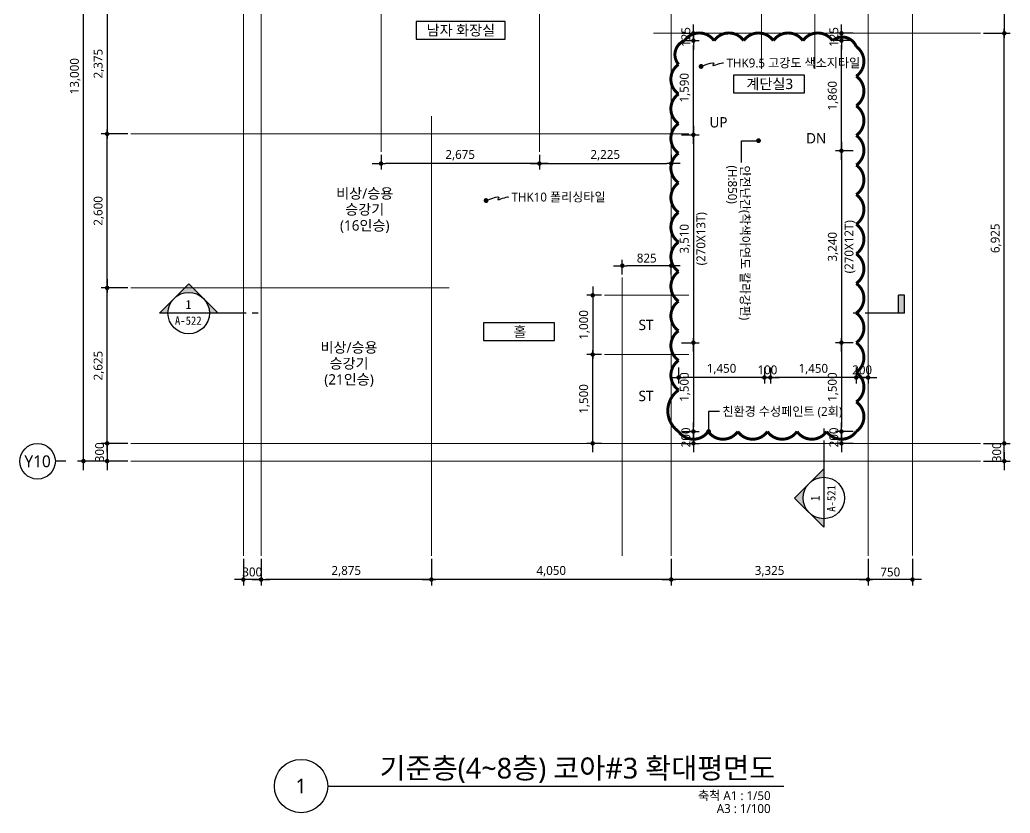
# Model space of a CAD drawing. Header units: millimetres. Extents: x 1424731 to 1631737, y 707248 to 849681.
# Drawn here: x 1550731 to 1567456, y 788748 to 802146 of the extents above; entities that cross this region are included whole.
import ezdxf
from ezdxf.enums import TextEntityAlignment as Align

# ---------------------------------------------------------------- set-up
doc = ezdxf.new("R2010")
doc.units = ezdxf.units.MM
doc.header["$MEASUREMENT"] = 0
doc.linetypes.add('CEN', pattern=[62, 60, -1, 0, -1])
doc.layers.get('0').update_dxf_attribs({"linetype": 'CONTINUOUS'})
for name, color, linetype, lineweight in [('A-AXIS-BUBL', 7, 'CONTINUOUS', 25), ('A-CNTL', 1, 'CEN', 15), ('A-DIMS', 7, 'CONTINUOUS', 25), ('A-MKXS-LEAD', 7, 'CONTINUOUS', 25), ('A-MKXS-MAK1', 3, 'CONTINUOUS', 25), ('A-MKXS-TEXT1', 3, 'CONTINUOUS', 25), ('A-MKXS-TEXT2', 7, 'CONTINUOUS', 25), ('A-MKXX-NAME', 3, 'CONTINUOUS', 25), ('A-MKXX-SYMB', 7, 'CONTINUOUS', 25), ('A-XXXX-SYMB', 7, 'CONTINUOUS', 25), ('A-XXXX-TXT1', 3, 'CONTINUOUS', 25), ('A-XXXX-TXT2', 3, 'CONTINUOUS', 25), ('REV-202205', 20, 'CONTINUOUS', 25)]:
    doc.layers.add(name, color=color, linetype=linetype, lineweight=lineweight)
doc.styles.add('HY울릉도L', font='')
doc.styles.add('돋움체', font='')
doc.styles.add('맑은고딕', font='malgun.ttf')
doc.styles.get('HY울릉도L').set_extended_font_data('HYwulM')
doc.styles.get('돋움체').set_extended_font_data('DotumChe')
doc.dimstyles.new('CDIM', dxfattribs={"dimtxt": 3, "dimasz": 1.5, "dimexe": 2, "dimexo": 1, "dimgap": 1, "dimtad": 1, "dimdec": 0, "dimrnd": 0.5, "dimzin": 0, "dimdsep": 32, "dimlunit": 6, "dimtxsty": 'HY울릉도L', "dimblk1": '_CIDOT', "dimblk2": '_CIDOT', "dimsah": 1, "dimcen": 5.5, "dimclrd": 2, "dimclre": 2, "dimclrt": 7, "dimadec": 0, "dimazin": 0, "dimtfac": 1, "dimtdec": 0, "dimtix": 1, "dimtmove": 2, "dimatfit": 1, "dimldrblk": '_CIDOT', "dimfxl": 1, "dimtolj": 1, "dimtzin": 0, "dimlwd": -1, "dimarcsym": 0})

# ---------------------------------------------------------------- blocks, each defined once
blk = doc.blocks.new('_CIDOT')
at = {"color": 0, "linetype": 'ByBlock'}
blk.add_line((2, 0), (-1, 0), dxfattribs=at)
at = {"color": 0, "linetype": 'ByBlock', "const_width": 0.5}
blk.add_lwpolyline([(-0.25, 0, 1), (0.25, 0, 1)], format="xyb", close=True, dxfattribs=at)
blk = doc.blocks.new('*D1019')
at = {"layer": 'A-DIMS', "lineweight": -2, "transparency": 16777216}
for p, q in [((-2250, 2925), (-2700, 2925)), ((-2250, 300), (-2700, 300))]:
    blk.add_line(p, q, dxfattribs=at)
at = {"layer": 'A-DIMS', "transparency": 16777216}
blk.add_line((-2600, 375), (-2600, 2850), dxfattribs=at)
at = {"layer": 'A-DIMS', "transparency": 16777216, "xscale": 75, "yscale": 75, "zscale": 75}
for p, rotation in [((-2600, 2925), 90), ((-2600, 300), 270)]:
    blk.add_blockref('_CIDOT', p, dxfattribs=dict(at, rotation=rotation))
at = {"layer": 'A-DIMS', "color": 3, "transparency": 16777216, "insert": (-2740, 1612), "char_height": 150, "attachment_point": 5, "rotation": 90, "style": '맑은고딕'}
blk.add_mtext('\\A1;2,625', dxfattribs=at)
blk = doc.blocks.new('*D1020')
at = {"layer": 'A-DIMS', "lineweight": -2, "transparency": 16777216}
for p, q in [((-2250, 13000), (-3100, 13000)), ((-2250, 0), (-3100, 0))]:
    blk.add_line(p, q, dxfattribs=at)
at = {"layer": 'A-DIMS', "transparency": 16777216}
blk.add_line((-3000, 75), (-3000, 12925), dxfattribs=at)
at = {"layer": 'A-DIMS', "transparency": 16777216, "xscale": 75, "yscale": 75, "zscale": 75}
for p, rotation in [((-3000, 13000), 90), ((-3000, 0), 270)]:
    blk.add_blockref('_CIDOT', p, dxfattribs=dict(at, rotation=rotation))
at = {"layer": 'A-DIMS', "color": 3, "transparency": 16777216, "insert": (-3140, 6500), "char_height": 150, "attachment_point": 5, "rotation": 90, "style": '맑은고딕'}
blk.add_mtext('\\A1;13,000', dxfattribs=at)
blk = doc.blocks.new('*D1021')
at = {"layer": 'A-DIMS', "lineweight": -2, "transparency": 16777216}
for p, q in [((-2250, 5525), (-2700, 5525)), ((-2250, 2925), (-2700, 2925))]:
    blk.add_line(p, q, dxfattribs=at)
at = {"layer": 'A-DIMS', "transparency": 16777216}
blk.add_line((-2600, 3000), (-2600, 5450), dxfattribs=at)
at = {"layer": 'A-DIMS', "transparency": 16777216, "xscale": 75, "yscale": 75, "zscale": 75}
for p, rotation in [((-2600, 5525), 90), ((-2600, 2925), 270)]:
    blk.add_blockref('_CIDOT', p, dxfattribs=dict(at, rotation=rotation))
at = {"layer": 'A-DIMS', "color": 3, "transparency": 16777216, "insert": (-2740, 4225), "char_height": 150, "attachment_point": 5, "rotation": 90, "style": '맑은고딕'}
blk.add_mtext('\\A1;2,600', dxfattribs=at)
blk = doc.blocks.new('*D1022')
at = {"layer": 'A-DIMS', "transparency": 16777216}
for p, q in [((12550, 375), (12550, 450)), ((12550, 0), (12550, 300)), ((12550, -75), (12550, -150))]:
    blk.add_line(p, q, dxfattribs=at)
at = {"layer": 'A-DIMS', "lineweight": -2, "transparency": 16777216}
for p, q in [((12200, 300), (12650, 300)), ((12200, 0), (12650, 0))]:
    blk.add_line(p, q, dxfattribs=at)
at = {"layer": 'A-DIMS', "transparency": 16777216, "xscale": 75, "yscale": 75, "zscale": 75}
for p, rotation in [((12550, 300), 270), ((12550, 0), 90)]:
    blk.add_blockref('_CIDOT', p, dxfattribs=dict(at, rotation=rotation))
at = {"layer": 'A-DIMS', "color": 3, "transparency": 16777216, "insert": (12423, 150), "char_height": 150, "attachment_point": 5, "rotation": 90, "style": '맑은고딕'}
blk.add_mtext('\\A1;300', dxfattribs=at)
blk = doc.blocks.new('*D1023')
at = {"layer": 'A-DIMS', "lineweight": -2, "transparency": 16777216}
for p, q in [((12200, 7225), (12650, 7225)), ((12200, 300), (12650, 300))]:
    blk.add_line(p, q, dxfattribs=at)
at = {"layer": 'A-DIMS', "transparency": 16777216}
blk.add_line((12550, 375), (12550, 7150), dxfattribs=at)
at = {"layer": 'A-DIMS', "transparency": 16777216, "xscale": 75, "yscale": 75, "zscale": 75}
for p, rotation in [((12550, 7225), 90), ((12550, 300), 270)]:
    blk.add_blockref('_CIDOT', p, dxfattribs=dict(at, rotation=rotation))
at = {"layer": 'A-DIMS', "color": 3, "transparency": 16777216, "insert": (12410, 3763), "char_height": 150, "attachment_point": 5, "rotation": 90, "style": '맑은고딕'}
blk.add_mtext('\\A1;6,925', dxfattribs=at)
blk = doc.blocks.new('*D1025')
at = {"layer": 'A-DIMS', "lineweight": -2, "transparency": 16777216}
for p, q in [((-300, -1650), (-300, -2100)), ((0, -1650), (0, -2100))]:
    blk.add_line(p, q, dxfattribs=at)
at = {"layer": 'A-DIMS', "transparency": 16777216}
for p, q in [((-375, -2000), (-450, -2000)), ((0, -2000), (-300, -2000)), ((75, -2000), (150, -2000))]:
    blk.add_line(p, q, dxfattribs=at)
at = {"layer": 'A-DIMS', "transparency": 16777216, "xscale": 75, "yscale": 75, "zscale": 75}
blk.add_blockref('_CIDOT', (-300, -2000), dxfattribs=at)
at = {"layer": 'A-DIMS', "transparency": 16777216, "xscale": 75, "yscale": 75, "zscale": 75, "rotation": 180}
blk.add_blockref('_CIDOT', (0, -2000), dxfattribs=at)
at = {"layer": 'A-DIMS', "color": 3, "transparency": 16777216, "insert": (-150, -1873), "char_height": 150, "attachment_point": 5, "style": '맑은고딕'}
blk.add_mtext('\\A1;300', dxfattribs=at)
blk = doc.blocks.new('*D1026')
at = {"layer": 'A-DIMS', "lineweight": -2, "transparency": 16777216}
for p, q in [((0, -1650), (0, -2100)), ((2875, -1650), (2875, -2100))]:
    blk.add_line(p, q, dxfattribs=at)
at = {"layer": 'A-DIMS', "transparency": 16777216}
blk.add_line((2800, -2000), (75, -2000), dxfattribs=at)
at = {"layer": 'A-DIMS', "transparency": 16777216, "xscale": 75, "yscale": 75, "zscale": 75, "rotation": 180}
blk.add_blockref('_CIDOT', (0, -2000), dxfattribs=at)
at = {"layer": 'A-DIMS', "transparency": 16777216, "xscale": 75, "yscale": 75, "zscale": 75}
blk.add_blockref('_CIDOT', (2875, -2000), dxfattribs=at)
at = {"layer": 'A-DIMS', "color": 3, "transparency": 16777216, "insert": (1438, -1860), "char_height": 150, "attachment_point": 5, "style": '맑은고딕'}
blk.add_mtext('\\A1;2,875', dxfattribs=at)
blk = doc.blocks.new('*D1027')
at = {"layer": 'A-DIMS', "lineweight": -2, "transparency": 16777216}
for p, q in [((2875, -1650), (2875, -2100)), ((6925, -1650), (6925, -2100))]:
    blk.add_line(p, q, dxfattribs=at)
at = {"layer": 'A-DIMS', "transparency": 16777216}
blk.add_line((6850, -2000), (2950, -2000), dxfattribs=at)
at = {"layer": 'A-DIMS', "transparency": 16777216, "xscale": 75, "yscale": 75, "zscale": 75, "rotation": 180}
blk.add_blockref('_CIDOT', (2875, -2000), dxfattribs=at)
at = {"layer": 'A-DIMS', "transparency": 16777216, "xscale": 75, "yscale": 75, "zscale": 75}
blk.add_blockref('_CIDOT', (6925, -2000), dxfattribs=at)
at = {"layer": 'A-DIMS', "color": 3, "transparency": 16777216, "insert": (4900, -1860), "char_height": 150, "attachment_point": 5, "style": '맑은고딕'}
blk.add_mtext('\\A1;4,050', dxfattribs=at)
blk = doc.blocks.new('*D1028')
at = {"layer": 'A-DIMS', "lineweight": -2, "transparency": 16777216}
for p, q in [((6925, -1650), (6925, -2100)), ((10250, -1650), (10250, -2100))]:
    blk.add_line(p, q, dxfattribs=at)
at = {"layer": 'A-DIMS', "transparency": 16777216}
blk.add_line((10175, -2000), (7000, -2000), dxfattribs=at)
at = {"layer": 'A-DIMS', "transparency": 16777216, "xscale": 75, "yscale": 75, "zscale": 75, "rotation": 180}
blk.add_blockref('_CIDOT', (6925, -2000), dxfattribs=at)
at = {"layer": 'A-DIMS', "transparency": 16777216, "xscale": 75, "yscale": 75, "zscale": 75}
blk.add_blockref('_CIDOT', (10250, -2000), dxfattribs=at)
at = {"layer": 'A-DIMS', "color": 3, "transparency": 16777216, "insert": (8587, -1860), "char_height": 150, "attachment_point": 5, "style": '맑은고딕'}
blk.add_mtext('\\A1;3,325', dxfattribs=at)
blk = doc.blocks.new('*D1029')
at = {"layer": 'A-DIMS', "lineweight": -2, "transparency": 16777216}
for p, q in [((10250, -1650), (10250, -2100)), ((11000, -1650), (11000, -2100))]:
    blk.add_line(p, q, dxfattribs=at)
at = {"layer": 'A-DIMS', "transparency": 16777216}
blk.add_line((10925, -2000), (10325, -2000), dxfattribs=at)
at = {"layer": 'A-DIMS', "transparency": 16777216, "xscale": 75, "yscale": 75, "zscale": 75, "rotation": 180}
blk.add_blockref('_CIDOT', (10250, -2000), dxfattribs=at)
at = {"layer": 'A-DIMS', "transparency": 16777216, "xscale": 75, "yscale": 75, "zscale": 75}
blk.add_blockref('_CIDOT', (11000, -2000), dxfattribs=at)
at = {"layer": 'A-DIMS', "color": 3, "transparency": 16777216, "insert": (10625, -1873), "char_height": 150, "attachment_point": 5, "style": '맑은고딕'}
blk.add_mtext('\\A1;750', dxfattribs=at)
blk = doc.blocks.new('*D1030')
at = {"layer": 'A-DIMS', "lineweight": -2, "transparency": 16777216}
for p, q in [((-2250, 7900), (-2700, 7900)), ((-2250, 5525), (-2700, 5525))]:
    blk.add_line(p, q, dxfattribs=at)
at = {"layer": 'A-DIMS', "transparency": 16777216}
blk.add_line((-2600, 7825), (-2600, 5600), dxfattribs=at)
at = {"layer": 'A-DIMS', "transparency": 16777216, "xscale": 75, "yscale": 75, "zscale": 75}
for p, rotation in [((-2600, 7900), 90), ((-2600, 5525), 270)]:
    blk.add_blockref('_CIDOT', p, dxfattribs=dict(at, rotation=rotation))
at = {"layer": 'A-DIMS', "color": 3, "transparency": 16777216, "insert": (-2740, 6712), "char_height": 150, "attachment_point": 5, "rotation": 90, "style": '맑은고딕'}
blk.add_mtext('\\A1;2,375', dxfattribs=at)
blk = doc.blocks.new('*D1033')
at = {"layer": 'A-DIMS', "lineweight": -2, "transparency": 16777216}
for p, q in [((5750, 1800), (5500, 1800)), ((5750, 300), (5500, 300))]:
    blk.add_line(p, q, dxfattribs=at)
at = {"layer": 'A-DIMS', "transparency": 16777216}
blk.add_line((5600, 375), (5600, 1725), dxfattribs=at)
at = {"layer": 'A-DIMS', "transparency": 16777216, "xscale": 75, "yscale": 75, "zscale": 75}
for p, rotation in [((5600, 1800), 90), ((5600, 300), 270)]:
    blk.add_blockref('_CIDOT', p, dxfattribs=dict(at, rotation=rotation))
at = {"layer": 'A-DIMS', "color": 3, "transparency": 16777216, "insert": (5460, 1050), "char_height": 150, "attachment_point": 5, "rotation": 90, "style": '맑은고딕'}
blk.add_mtext('\\A1;1,500', dxfattribs=at)
blk = doc.blocks.new('*D1034')
at = {"layer": 'A-DIMS', "lineweight": -2, "transparency": 16777216}
for p, q in [((5750, 2800), (5500, 2800)), ((5750, 1800), (5500, 1800))]:
    blk.add_line(p, q, dxfattribs=at)
at = {"layer": 'A-DIMS', "transparency": 16777216}
blk.add_line((5600, 2725), (5600, 1875), dxfattribs=at)
at = {"layer": 'A-DIMS', "transparency": 16777216, "xscale": 75, "yscale": 75, "zscale": 75}
for p, rotation in [((5600, 2800), 90), ((5600, 1800), 270)]:
    blk.add_blockref('_CIDOT', p, dxfattribs=dict(at, rotation=rotation))
at = {"layer": 'A-DIMS', "color": 3, "transparency": 16777216, "insert": (5460, 2300), "char_height": 150, "attachment_point": 5, "rotation": 90, "style": '맑은고딕'}
blk.add_mtext('\\A1;1,000', dxfattribs=at)
blk = doc.blocks.new('*D1035')
at = {"layer": 'A-DIMS', "lineweight": -2, "transparency": 16777216}
for p, q in [((6100, 3150), (6100, 3400)), ((6925, 3150), (6925, 3400))]:
    blk.add_line(p, q, dxfattribs=at)
at = {"layer": 'A-DIMS', "transparency": 16777216}
blk.add_line((6850, 3300), (6175, 3300), dxfattribs=at)
at = {"layer": 'A-DIMS', "transparency": 16777216, "xscale": 75, "yscale": 75, "zscale": 75, "rotation": 180}
blk.add_blockref('_CIDOT', (6100, 3300), dxfattribs=at)
at = {"layer": 'A-DIMS', "transparency": 16777216, "xscale": 75, "yscale": 75, "zscale": 75}
blk.add_blockref('_CIDOT', (6925, 3300), dxfattribs=at)
at = {"layer": 'A-DIMS', "color": 3, "transparency": 16777216, "insert": (6512, 3427), "char_height": 150, "attachment_point": 5, "style": '맑은고딕'}
blk.add_mtext('\\A1;825', dxfattribs=at)
blk = doc.blocks.new('*D1036')
at = {"layer": 'A-DIMS', "lineweight": -2, "transparency": 16777216}
for p, q in [((12200, 8450), (12650, 8450)), ((12200, 7225), (12650, 7225))]:
    blk.add_line(p, q, dxfattribs=at)
at = {"layer": 'A-DIMS', "transparency": 16777216}
blk.add_line((12550, 8375), (12550, 7300), dxfattribs=at)
at = {"layer": 'A-DIMS', "transparency": 16777216, "xscale": 75, "yscale": 75, "zscale": 75}
for p, rotation in [((12550, 8450), 90), ((12550, 7225), 270)]:
    blk.add_blockref('_CIDOT', p, dxfattribs=dict(at, rotation=rotation))
at = {"layer": 'A-DIMS', "color": 3, "transparency": 16777216, "insert": (12410, 7838), "char_height": 150, "attachment_point": 5, "rotation": 90, "style": '맑은고딕'}
blk.add_mtext('\\A1;1,225', dxfattribs=at)
blk = doc.blocks.new('*D1008')
at = {"layer": 'A-DIMS', "transparency": 16777216}
for p, q in [((-2600, 375), (-2600, 450)), ((-2600, 300), (-2600, 0)), ((-2600, -75), (-2600, -150))]:
    blk.add_line(p, q, dxfattribs=at)
at = {"layer": 'A-DIMS', "lineweight": -2, "transparency": 16777216}
for p, q in [((-2250, 300), (-2700, 300)), ((-2250, 0), (-2700, 0))]:
    blk.add_line(p, q, dxfattribs=at)
at = {"layer": 'A-DIMS', "transparency": 16777216, "xscale": 75, "yscale": 75, "zscale": 75}
for p, rotation in [((-2600, 300), 270), ((-2600, 0), 90)]:
    blk.add_blockref('_CIDOT', p, dxfattribs=dict(at, rotation=rotation))
at = {"layer": 'A-DIMS', "color": 3, "transparency": 16777216, "insert": (-2727, 150), "char_height": 150, "attachment_point": 5, "rotation": 90, "style": '맑은고딕'}
blk.add_mtext('\\A1;300', dxfattribs=at)
blk = doc.blocks.new('*D1038')
at = {"layer": 'A-DIMS', "lineweight": -2, "transparency": 16777216}
for p, q in [((2025, 5175), (2025, 4925)), ((4700, 5175), (4700, 4925))]:
    blk.add_line(p, q, dxfattribs=at)
at = {"layer": 'A-DIMS', "transparency": 16777216}
blk.add_line((4625, 5025), (2100, 5025), dxfattribs=at)
at = {"layer": 'A-DIMS', "transparency": 16777216, "xscale": 75, "yscale": 75, "zscale": 75, "rotation": 180}
blk.add_blockref('_CIDOT', (2025, 5025), dxfattribs=at)
at = {"layer": 'A-DIMS', "transparency": 16777216, "xscale": 75, "yscale": 75, "zscale": 75}
blk.add_blockref('_CIDOT', (4700, 5025), dxfattribs=at)
at = {"layer": 'A-DIMS', "color": 3, "transparency": 16777216, "insert": (3362, 5165), "char_height": 150, "attachment_point": 5, "style": '맑은고딕'}
blk.add_mtext('\\A1;2,675', dxfattribs=at)
blk = doc.blocks.new('*D1039')
at = {"layer": 'A-DIMS', "lineweight": -2, "transparency": 16777216}
for p, q in [((4700, 5175), (4700, 4925)), ((6925, 5175), (6925, 4925))]:
    blk.add_line(p, q, dxfattribs=at)
at = {"layer": 'A-DIMS', "transparency": 16777216}
blk.add_line((4775, 5025), (6850, 5025), dxfattribs=at)
at = {"layer": 'A-DIMS', "transparency": 16777216, "xscale": 75, "yscale": 75, "zscale": 75, "rotation": 180}
blk.add_blockref('_CIDOT', (4700, 5025), dxfattribs=at)
at = {"layer": 'A-DIMS', "transparency": 16777216, "xscale": 75, "yscale": 75, "zscale": 75}
blk.add_blockref('_CIDOT', (6925, 5025), dxfattribs=at)
at = {"layer": 'A-DIMS', "color": 3, "transparency": 16777216, "insert": (5812, 5165), "char_height": 150, "attachment_point": 5, "style": '맑은고딕'}
blk.add_mtext('\\A1;2,225', dxfattribs=at)
blk = doc.blocks.new('비상승용승강기16인승')
at = {"layer": 'A-MKXX-NAME', "style": '맑은고딕'}
for s, p in [('비상/승용', (0, 270)), ('승강기', (0, 0)), ('(16인승)', (0, -270))]:
    blk.add_text(s, height=175, dxfattribs=at).set_placement(p, align=Align.MIDDLE_CENTER)
blk = doc.blocks.new('CORE 3- 단면')
at = {"layer": 'A-MKXS-MAK1'}
h = blk.add_hatch(color=256, dxfattribs=at)
h.paths.add_polyline_path([(-1180, 4290), (-933, 4042, 0.414214), (-1428, 4042)])
h.paths.add_polyline_path([(-933, 4042), (-685, 3795), (-830, 3795, 0.198912)])
h.paths.add_polyline_path([(-1428, 4042, 0.198912), (-1530, 3795), (-1675, 3795)])
blk.add_hatch(color=256, dxfattribs=at).paths.add_polyline_path([(10806, 4095), (10906, 4095), (10906, 3795), (10806, 3795)])
h = blk.add_hatch(color=256, dxfattribs=at)
h.paths.add_polyline_path([(9050, 672), (9297, 919, 0.414214), (9297, 424)])
h.paths.add_polyline_path([(9297, 919), (9545, 1167), (9545, 1022, 0.198912)])
h.paths.add_polyline_path([(9297, 424, 0.198912), (9545, 322), (9545, 177)])
for p, q in [((-1675, 3795), (-1180, 4290)), ((-685, 3795), (-1180, 4290)), ((10906, 4095), (10806, 4095)), ((10806, 3795), (10806, 4095)), ((10906, 3795), (10906, 4095)), ((-207, 3795), (-1675, 3795)), ((-7, 3795), (-107, 3795)), ((10143, 3795), (10043, 3795)), ((10906, 3795), (10243, 3795)), ((9545, 1845), (9545, 1745)), ((9545, 1645), (9545, 177)), ((9545, 1167), (9050, 672)), ((9545, 177), (9050, 672))]:
    blk.add_line(p, q, dxfattribs=at)
for centre in [(-1180, 3795), (9545, 672)]:
    blk.add_circle(centre, 350, dxfattribs=at)
at = {"layer": 'A-MKXS-TEXT2', "style": '돋움체'}
for s, height, p in [('1', 150, (-1184, 3939)), ('A-522', 140, (-1187, 3667))]:
    blk.add_text(s, height=height, dxfattribs=at).set_placement(p, align=Align.MIDDLE)
for s, height, p in [('A-521', 140, (9673, 665)), ('1', 150, (9401, 668))]:
    blk.add_text(s, height=height, rotation=90, dxfattribs=at).set_placement(p, align=Align.MIDDLE)
blk = doc.blocks.new('*D835')
at = {"layer": 'A-DIMS', "lineweight": -2, "transparency": 16777216}
for p, q in [((1561906, 801794), (1562206, 801794)), ((1561906, 800204), (1562206, 800204))]:
    blk.add_line(p, q, dxfattribs=at)
at = {"layer": 'A-DIMS', "transparency": 16777216}
blk.add_line((1562106, 800279), (1562106, 801719), dxfattribs=at)
at = {"layer": 'A-DIMS', "transparency": 16777216, "xscale": 75, "yscale": 75, "zscale": 75}
for p, rotation in [((1562106, 801794), 90), ((1562106, 800204), 270)]:
    blk.add_blockref('_CIDOT', p, dxfattribs=dict(at, rotation=rotation))
at = {"layer": 'A-DIMS', "color": 3, "transparency": 16777216, "insert": (1561965, 800999), "char_height": 150, "attachment_point": 5, "rotation": 90, "style": '맑은고딕'}
blk.add_mtext('\\A1;1,590', dxfattribs=at)
blk = doc.blocks.new('*D836')
at = {"layer": 'A-DIMS', "lineweight": -2, "transparency": 16777216}
for p, q in [((1561906, 800204), (1562206, 800204)), ((1561906, 796694), (1562206, 796694))]:
    blk.add_line(p, q, dxfattribs=at)
at = {"layer": 'A-DIMS', "transparency": 16777216}
blk.add_line((1562106, 800129), (1562106, 796769), dxfattribs=at)
at = {"layer": 'A-DIMS', "transparency": 16777216, "xscale": 75, "yscale": 75, "zscale": 75}
for p, rotation in [((1562106, 800204), 90), ((1562106, 796694), 270)]:
    blk.add_blockref('_CIDOT', p, dxfattribs=dict(at, rotation=rotation))
at = {"layer": 'A-DIMS', "color": 3, "transparency": 16777216, "char_height": 150, "attachment_point": 5, "rotation": 90, "style": '맑은고딕'}
for s, insert in [('\\A1;(270X13T)', (1562249, 798449)), ('\\A1;3,510', (1561965, 798449))]:
    blk.add_mtext(s, dxfattribs=dict(at, insert=insert))
blk = doc.blocks.new('*D837')
at = {"layer": 'A-DIMS', "lineweight": -2, "transparency": 16777216}
for p, q in [((1561906, 796694), (1562206, 796694)), ((1561906, 795194), (1562206, 795194))]:
    blk.add_line(p, q, dxfattribs=at)
at = {"layer": 'A-DIMS', "transparency": 16777216}
blk.add_line((1562106, 796619), (1562106, 795269), dxfattribs=at)
at = {"layer": 'A-DIMS', "transparency": 16777216, "xscale": 75, "yscale": 75, "zscale": 75}
for p, rotation in [((1562106, 796694), 90), ((1562106, 795194), 270)]:
    blk.add_blockref('_CIDOT', p, dxfattribs=dict(at, rotation=rotation))
at = {"layer": 'A-DIMS', "color": 3, "transparency": 16777216, "insert": (1561965, 795944), "char_height": 150, "attachment_point": 5, "rotation": 90, "style": '맑은고딕'}
blk.add_mtext('\\A1;1,500', dxfattribs=at)
blk = doc.blocks.new('*D838')
at = {"layer": 'A-DIMS', "transparency": 16777216}
for p, q in [((1562106, 801994), (1562106, 802069)), ((1562106, 801794), (1562106, 801919)), ((1562106, 801719), (1562106, 801644))]:
    blk.add_line(p, q, dxfattribs=at)
at = {"layer": 'A-DIMS', "lineweight": -2, "transparency": 16777216}
for p, q in [((1561906, 801919), (1562206, 801919)), ((1561906, 801794), (1562206, 801794))]:
    blk.add_line(p, q, dxfattribs=at)
at = {"layer": 'A-DIMS', "transparency": 16777216, "xscale": 75, "yscale": 75, "zscale": 75}
for p, rotation in [((1562106, 801919), 270), ((1562106, 801794), 90)]:
    blk.add_blockref('_CIDOT', p, dxfattribs=dict(at, rotation=rotation))
at = {"layer": 'A-DIMS', "color": 3, "transparency": 16777216, "insert": (1561978, 801856), "char_height": 150, "attachment_point": 5, "rotation": 90, "style": '맑은고딕'}
blk.add_mtext('\\A1;125', dxfattribs=at)
blk = doc.blocks.new('*D839')
at = {"layer": 'A-DIMS', "transparency": 16777216}
for p, q in [((1562106, 795269), (1562106, 795344)), ((1562106, 795194), (1562106, 794994)), ((1562106, 794919), (1562106, 794844))]:
    blk.add_line(p, q, dxfattribs=at)
at = {"layer": 'A-DIMS', "lineweight": -2, "transparency": 16777216}
for p, q in [((1561906, 795194), (1562206, 795194)), ((1561906, 794994), (1562206, 794994))]:
    blk.add_line(p, q, dxfattribs=at)
at = {"layer": 'A-DIMS', "transparency": 16777216, "xscale": 75, "yscale": 75, "zscale": 75}
for p, rotation in [((1562106, 795194), 270), ((1562106, 794994), 90)]:
    blk.add_blockref('_CIDOT', p, dxfattribs=dict(at, rotation=rotation))
at = {"layer": 'A-DIMS', "color": 3, "transparency": 16777216, "insert": (1561978, 795094), "char_height": 150, "attachment_point": 5, "rotation": 90, "style": '맑은고딕'}
blk.add_mtext('\\A1;200', dxfattribs=at)
blk = doc.blocks.new('*D840')
at = {"layer": 'A-DIMS', "lineweight": -2, "transparency": 16777216}
for p, q in [((1561856, 796274), (1561856, 796006)), ((1563306, 796274), (1563306, 796006))]:
    blk.add_line(p, q, dxfattribs=at)
at = {"layer": 'A-DIMS', "transparency": 16777216}
blk.add_line((1563231, 796106), (1561931, 796106), dxfattribs=at)
at = {"layer": 'A-DIMS', "transparency": 16777216, "xscale": 75, "yscale": 75, "zscale": 75, "rotation": 180}
blk.add_blockref('_CIDOT', (1561856, 796106), dxfattribs=at)
at = {"layer": 'A-DIMS', "transparency": 16777216, "xscale": 75, "yscale": 75, "zscale": 75}
blk.add_blockref('_CIDOT', (1563306, 796106), dxfattribs=at)
at = {"layer": 'A-DIMS', "color": 3, "transparency": 16777216, "insert": (1562581, 796247), "char_height": 150, "attachment_point": 5, "style": '맑은고딕'}
blk.add_mtext('\\A1;1,450', dxfattribs=at)
blk = doc.blocks.new('*D841')
at = {"layer": 'A-DIMS', "lineweight": -2, "transparency": 16777216}
for p, q in [((1564806, 799934), (1564506, 799934)), ((1564806, 796694), (1564506, 796694))]:
    blk.add_line(p, q, dxfattribs=at)
at = {"layer": 'A-DIMS', "transparency": 16777216}
blk.add_line((1564606, 799859), (1564606, 796769), dxfattribs=at)
at = {"layer": 'A-DIMS', "transparency": 16777216, "xscale": 75, "yscale": 75, "zscale": 75}
for p, rotation in [((1564606, 799934), 90), ((1564606, 796694), 270)]:
    blk.add_blockref('_CIDOT', p, dxfattribs=dict(at, rotation=rotation))
at = {"layer": 'A-DIMS', "color": 3, "transparency": 16777216, "char_height": 150, "attachment_point": 5, "rotation": 90, "style": '맑은고딕'}
for s, insert in [('\\A1;(270X12T)', (1564750, 798314)), ('\\A1;3,240', (1564466, 798314))]:
    blk.add_mtext(s, dxfattribs=dict(at, insert=insert))
blk = doc.blocks.new('*D842')
at = {"layer": 'A-DIMS', "lineweight": -2, "transparency": 16777216}
for p, q in [((1564806, 796694), (1564506, 796694)), ((1564806, 795194), (1564506, 795194))]:
    blk.add_line(p, q, dxfattribs=at)
at = {"layer": 'A-DIMS', "transparency": 16777216}
blk.add_line((1564606, 796619), (1564606, 795269), dxfattribs=at)
at = {"layer": 'A-DIMS', "transparency": 16777216, "xscale": 75, "yscale": 75, "zscale": 75}
for p, rotation in [((1564606, 796694), 90), ((1564606, 795194), 270)]:
    blk.add_blockref('_CIDOT', p, dxfattribs=dict(at, rotation=rotation))
at = {"layer": 'A-DIMS', "color": 3, "transparency": 16777216, "insert": (1564465, 795944), "char_height": 150, "attachment_point": 5, "rotation": 90, "style": '맑은고딕'}
blk.add_mtext('\\A1;1,500', dxfattribs=at)
blk = doc.blocks.new('*D843')
at = {"layer": 'A-DIMS', "transparency": 16777216}
for p, q in [((1564606, 795269), (1564606, 795344)), ((1564606, 795194), (1564606, 794994)), ((1564606, 794919), (1564606, 794844))]:
    blk.add_line(p, q, dxfattribs=at)
at = {"layer": 'A-DIMS', "lineweight": -2, "transparency": 16777216}
for p, q in [((1564806, 795194), (1564506, 795194)), ((1564806, 794994), (1564506, 794994))]:
    blk.add_line(p, q, dxfattribs=at)
at = {"layer": 'A-DIMS', "transparency": 16777216, "xscale": 75, "yscale": 75, "zscale": 75}
for p, rotation in [((1564606, 795194), 270), ((1564606, 794994), 90)]:
    blk.add_blockref('_CIDOT', p, dxfattribs=dict(at, rotation=rotation))
at = {"layer": 'A-DIMS', "color": 3, "transparency": 16777216, "insert": (1564478, 795094), "char_height": 150, "attachment_point": 5, "rotation": 90, "style": '맑은고딕'}
blk.add_mtext('\\A1;200', dxfattribs=at)
blk = doc.blocks.new('*D844')
at = {"layer": 'A-DIMS', "lineweight": -2, "transparency": 16777216}
for p, q in [((1564806, 801794), (1564506, 801794)), ((1564806, 799934), (1564506, 799934))]:
    blk.add_line(p, q, dxfattribs=at)
at = {"layer": 'A-DIMS', "transparency": 16777216}
blk.add_line((1564606, 800009), (1564606, 801719), dxfattribs=at)
at = {"layer": 'A-DIMS', "transparency": 16777216, "xscale": 75, "yscale": 75, "zscale": 75}
for p, rotation in [((1564606, 801794), 90), ((1564606, 799934), 270)]:
    blk.add_blockref('_CIDOT', p, dxfattribs=dict(at, rotation=rotation))
at = {"layer": 'A-DIMS', "color": 3, "transparency": 16777216, "insert": (1564465, 800864), "char_height": 150, "attachment_point": 5, "rotation": 90, "style": '맑은고딕'}
blk.add_mtext('\\A1;1,860', dxfattribs=at)
blk = doc.blocks.new('*D845')
at = {"layer": 'A-DIMS', "transparency": 16777216}
for p, q in [((1564606, 801994), (1564606, 802069)), ((1564606, 801794), (1564606, 801919)), ((1564606, 801719), (1564606, 801644))]:
    blk.add_line(p, q, dxfattribs=at)
at = {"layer": 'A-DIMS', "lineweight": -2, "transparency": 16777216}
for p, q in [((1564806, 801919), (1564506, 801919)), ((1564806, 801794), (1564506, 801794))]:
    blk.add_line(p, q, dxfattribs=at)
at = {"layer": 'A-DIMS', "transparency": 16777216, "xscale": 75, "yscale": 75, "zscale": 75}
for p, rotation in [((1564606, 801919), 270), ((1564606, 801794), 90)]:
    blk.add_blockref('_CIDOT', p, dxfattribs=dict(at, rotation=rotation))
at = {"layer": 'A-DIMS', "color": 3, "transparency": 16777216, "insert": (1564478, 801856), "char_height": 150, "attachment_point": 5, "rotation": 90, "style": '맑은고딕'}
blk.add_mtext('\\A1;125', dxfattribs=at)
blk = doc.blocks.new('*D846')
at = {"layer": 'A-DIMS', "lineweight": -2, "transparency": 16777216}
for p, q in [((1563306, 796274), (1563306, 796006)), ((1563406, 796274), (1563406, 796006))]:
    blk.add_line(p, q, dxfattribs=at)
at = {"layer": 'A-DIMS', "transparency": 16777216}
for p, q in [((1563231, 796106), (1563156, 796106)), ((1563406, 796106), (1563306, 796106)), ((1563481, 796106), (1563556, 796106))]:
    blk.add_line(p, q, dxfattribs=at)
at = {"layer": 'A-DIMS', "transparency": 16777216, "xscale": 75, "yscale": 75, "zscale": 75}
blk.add_blockref('_CIDOT', (1563306, 796106), dxfattribs=at)
at = {"layer": 'A-DIMS', "transparency": 16777216, "xscale": 75, "yscale": 75, "zscale": 75, "rotation": 180}
blk.add_blockref('_CIDOT', (1563406, 796106), dxfattribs=at)
at = {"layer": 'A-DIMS', "color": 3, "transparency": 16777216, "insert": (1563356, 796234), "char_height": 150, "attachment_point": 5, "style": '맑은고딕'}
blk.add_mtext('\\A1;100', dxfattribs=at)
blk = doc.blocks.new('*D847')
at = {"layer": 'A-DIMS', "lineweight": -2, "transparency": 16777216}
for p, q in [((1563406, 796274), (1563406, 796006)), ((1564856, 796274), (1564856, 796006))]:
    blk.add_line(p, q, dxfattribs=at)
at = {"layer": 'A-DIMS', "transparency": 16777216}
blk.add_line((1564781, 796106), (1563481, 796106), dxfattribs=at)
at = {"layer": 'A-DIMS', "transparency": 16777216, "xscale": 75, "yscale": 75, "zscale": 75, "rotation": 180}
blk.add_blockref('_CIDOT', (1563406, 796106), dxfattribs=at)
at = {"layer": 'A-DIMS', "transparency": 16777216, "xscale": 75, "yscale": 75, "zscale": 75}
blk.add_blockref('_CIDOT', (1564856, 796106), dxfattribs=at)
at = {"layer": 'A-DIMS', "color": 3, "transparency": 16777216, "insert": (1564131, 796247), "char_height": 150, "attachment_point": 5, "style": '맑은고딕'}
blk.add_mtext('\\A1;1,450', dxfattribs=at)
blk = doc.blocks.new('*D848')
at = {"layer": 'A-DIMS', "lineweight": -2, "transparency": 16777216}
for p, q in [((1564856, 796274), (1564856, 796006)), ((1565056, 796274), (1565056, 796006))]:
    blk.add_line(p, q, dxfattribs=at)
at = {"layer": 'A-DIMS', "transparency": 16777216}
for p, q in [((1564781, 796106), (1564706, 796106)), ((1565056, 796106), (1564856, 796106)), ((1565131, 796106), (1565206, 796106))]:
    blk.add_line(p, q, dxfattribs=at)
at = {"layer": 'A-DIMS', "transparency": 16777216, "xscale": 75, "yscale": 75, "zscale": 75}
blk.add_blockref('_CIDOT', (1564856, 796106), dxfattribs=at)
at = {"layer": 'A-DIMS', "transparency": 16777216, "xscale": 75, "yscale": 75, "zscale": 75, "rotation": 180}
blk.add_blockref('_CIDOT', (1565056, 796106), dxfattribs=at)
at = {"layer": 'A-DIMS', "color": 3, "transparency": 16777216, "insert": (1564956, 796234), "char_height": 150, "attachment_point": 5, "style": '맑은고딕'}
blk.add_mtext('\\A1;200', dxfattribs=at)
blk = doc.blocks.new('CORE3_GRID')
at = {"layer": 'A-AXIS-BUBL', "ltscale": 0.2}
blk.add_line((-3300, 0), (-3475, 0), dxfattribs=at)
blk.add_circle((-3775, -2.9), 300, dxfattribs=at)
at = {"layer": 'A-CNTL'}
for p, q in [((-300, -1600), (-300, 14425)), ((0, -1600), (0, 14425)), ((2025, 5225), (2025, 14425)), ((10250, -1600), (10250, 14425)), ((11000, 14425), (11000, -1600)), ((6925, -1600), (6925, 10275)), ((8450, 6625), (8450, 8750)), ((9350, 6625), (9350, 8750)), ((4700, 5225), (4700, 8200)), ((6625, 7225), (12150, 7225)), ((2875, -1600), (2875, 5825)), ((-2200, 5525), (7225, 5525)), ((6100, -1600), (6100, 3100)), ((-2200, 2925), (3175, 2925)), ((5800, 2800), (7225, 2800)), ((5800, 1800), (7225, 1800)), ((-2200, 300), (12150, 300)), ((12150, 0), (-2200, 0))]:
    blk.add_line(p, q, dxfattribs=at)
at = {"layer": 'A-XXXX-TXT2', "ltscale": 0.2, "style": '맑은고딕'}
blk.add_text('Y10', height=200, dxfattribs=at).set_placement((-3775, -2.9), align=Align.MIDDLE)
at = {"layer": 'A-DIMS'}
for base, p1, p2, angle, picture, middle in [((-3000, 13000), (-2200, 0), (-2200, 13000), 270, '*D1020', (-3140.5, 6500)), ((12550, 7225), (12150, 8450), (12150, 7225), 90, '*D1036', (12409.5, 7837.5)), ((-2600, 5525), (-2200, 7900), (-2200, 5525), 90, '*D1030', (-2740.1, 6712.5)), ((12550, 7225), (12150, 300), (12150, 7225), 270, '*D1023', (12409.9, 3762.5)), ((-2600, 5525), (-2200, 2925), (-2200, 5525), 270, '*D1021', (-2740.1, 4225)), ((2025, 5025), (4700, 5225), (2025, 5225), 180, '*D1038', (3362.5, 5165.1)), ((-2600, 2925), (-2200, 300), (-2200, 2925), 270, '*D1019', (-2740.1, 1612.5)), ((5600, 1800), (5800, 2800), (5800, 1800), 90, '*D1034', (5459.5, 2300)), ((5600, 1800), (5800, 300), (5800, 1800), 270, '*D1033', (5459.5, 1050)), ((-2600, 0), (-2200, 300), (-2200, 0), 90, '*D1008', (-2727.5, 150)), ((12550, 300), (12150, 0), (12150, 300), 270, '*D1022', (12422.5, 150)), ((-300, -2000), (0, -1600), (-300, -1600), 180, '*D1025', (-150, -1872.5)), ((0, -2000), (2875, -1600), (0, -1600), 180, '*D1026', (1437.5, -1859.9)), ((2875, -2000), (6925, -1600), (2875, -1600), 180, '*D1027', (4900, -1859.9)), ((6925, -2000), (10250, -1600), (6925, -1600), 180, '*D1028', (8587.5, -1859.9)), ((10250, -2000), (11000, -1600), (10250, -1600), 180, '*D1029', (10625, -1872.5))]:
    dim = blk.add_linear_dim(base=base, p1=p1, p2=p2, angle=angle, dimstyle='CDIM', override={"dimscale": 50, "dimtxsty": '맑은고딕', "dimclrd": 256, "dimclre": 256, "dimclrt": 3}, dxfattribs=at)
    dim.commit()
    dim.dimension.update_dxf_attribs({"geometry": picture, "text_midpoint": middle})
for base, p1, p2, picture, middle in [((6925, 5025), (4700, 5225), (6925, 5225), '*D1039', (5812.5, 5165.1)), ((6100, 3300), (6925, 3100), (6100, 3100), '*D1035', (6512.5, 3427.5))]:
    dim = blk.add_linear_dim(base=base, p1=p1, p2=p2, dimstyle='CDIM', override={"dimscale": 50, "dimtxsty": '맑은고딕', "dimclrd": 256, "dimclre": 256, "dimclrt": 3}, dxfattribs=at)
    dim.commit()
    dim.dimension.update_dxf_attribs({"geometry": picture, "text_midpoint": middle})

msp = doc.modelspace()

# ---------------------------------------------------------------- linework, layer by layer
at = {"layer": 'A-MKXS-LEAD', "const_width": 40}
for points in [[(1562215.3, 801360.5, 1), (1562256.7, 801356.3, 1)], [(1563203.7, 800125.4, -1), (1563207.8, 800084, -1)], [(1558584.3, 799096.1, 1), (1558625.8, 799091.9, 1)], [(1562341.6, 795195.7, 1), (1562383, 795191.6, 1)]]:
    msp.add_lwpolyline(points, format="xyb", close=True, dxfattribs=at)
at = {"layer": 'A-MKXS-LEAD'}
for points in [[(1562235.2, 801358.1), (1562332.9, 801394.9), (1562396.6, 801414.8), (1562432.8, 801421.3), (1562448.2, 801417.8), (1562449.4, 801407.9), (1562442.9, 801395.1), (1562435.4, 801382.9), (1562433.4, 801374.8), (1562442.1, 801373.5), (1562460.2, 801377.9), (1562485.1, 801386.1), (1562514, 801396.2), (1562544.2, 801406.3), (1562573, 801414.5), (1562597.7, 801418.8), (1562615.5, 801417.3)], [(1562917.6, 799737.7), (1562917.6, 800104.7), (1563205.8, 800104.7)], [(1558604.2, 799093.7), (1558702, 799130.5), (1558765.7, 799150.4), (1558801.9, 799156.9), (1558817.3, 799153.4), (1558818.5, 799143.5), (1558812, 799130.7), (1558804.5, 799118.5), (1558802.5, 799110.4), (1558811.2, 799109.1), (1558829.3, 799113.5), (1558854.1, 799121.7), (1558883, 799131.8), (1558913.2, 799141.9), (1558942.1, 799150.1), (1558966.7, 799154.4), (1558984.6, 799152.9)], [(1562545.8, 795533), (1562362.3, 795533), (1562362.3, 795193.7)]]:
    msp.add_lwpolyline(points, dxfattribs=at)
at = {"layer": 'A-MKXX-SYMB'}
for points in [[(1557425.7, 801818.7), (1558925.7, 801818.7), (1558925.7, 802118.7), (1557425.7, 802118.7)], [(1562780.7, 800913.7), (1563980.7, 800913.7), (1563980.7, 801213.7), (1562780.7, 801213.7)], [(1558562, 796731.2), (1559762, 796731.2), (1559762, 797031.2), (1558562, 797031.2)]]:
    msp.add_lwpolyline(points, close=True, dxfattribs=at)
at = {"layer": 'A-XXXX-SYMB'}
msp.add_line((1555930.7, 789206.2), (1563630.7, 789206.2), dxfattribs=at)
msp.add_circle((1555480.7, 789206.2), 450, dxfattribs=at)
at = {"layer": 'REV-202205', "const_width": 50}
msp.add_lwpolyline([(1561855.7, 795193.7, 0.5205671), (1562355.7, 795193.7, 0.5205671), (1562855.7, 795193.7, 0.5205671), (1563355.7, 795193.7, 0.5205671), (1563855.7, 795193.7, 0.5205671), (1564355.7, 795193.7, 0.5205671), (1564855.7, 795193.7, 0.5205671), (1564855.7, 795693.7, 0.5205671), (1564855.7, 796193.7, 0.5205671), (1564855.7, 796693.7, 0.5205671), (1564855.7, 797193.7, 0.5205671), (1564855.7, 797693.7, 0.5205671), (1564855.7, 798193.7, 0.5205671), (1564855.7, 798693.7, 0.5205671), (1564855.7, 799193.7, 0.5205671), (1564855.7, 799693.7, 0.5205671), (1564855.7, 800193.7, 0.5205671), (1564855.7, 800693.7, 0.5205671), (1564855.7, 801193.7, 0.5205671), (1564855.7, 801693.7, 0.5205671), (1564455.7, 801793.7, 0.5205671), (1563955.7, 801793.7, 0.5205671), (1563455.7, 801793.7, 0.5205671), (1562955.7, 801793.7, 0.5205671), (1562455.7, 801793.7, 0.5205671), (1561955.7, 801793.7, 0.5205671), (1561855.7, 801393.7, 0.5205671), (1561855.7, 800893.7, 0.5205671), (1561855.7, 800393.7, 0.5205671), (1561855.7, 799893.7, 0.5205671), (1561855.7, 799393.7, 0.5205671), (1561855.7, 798893.7, 0.5205671), (1561855.7, 798393.7, 0.5205671), (1561855.7, 797893.7, 0.5205671), (1561855.7, 797393.7, 0.5205671), (1561855.7, 796893.7, 0.5205671), (1561855.7, 796393.7, 0.5205671), (1561855.7, 795893.7, 0.5205671)], format="xyb", close=True, dxfattribs=at)

# ---------------------------------------------------------------- block references
at = {"layer": 'A-DIMS'}
for name, p in [('CORE3_GRID', (1554805.7, 794693.7)), ('CORE 3- 단면', (1554763, 793398.7))]:
    msp.add_blockref(name, p, dxfattribs=at)
at = {"layer": 'A-MKXX-NAME'}
msp.add_blockref('비상승용승강기16인승', (1556555.7, 798943.7), dxfattribs=at)

# ---------------------------------------------------------------- texts
at = {"layer": 'A-MKXS-TEXT1', "style": '맑은고딕'}
for s, p in [('THK9.5 고강도 색소지타일', (1562665.5, 801417.3)), ('THK10 폴리싱타일', (1559034.6, 799152.9)), ('친환경 수성페인트 (2회)', (1562595.8, 795533))]:
    msp.add_text(s, height=150, dxfattribs=at).set_placement(p, align=Align.MIDDLE_LEFT)
for s, p in [('(H:850)', (1562765.2, 799687.7)), ('안전난간(착색아연도 칼라강판)', (1562978.2, 799687.7))]:
    msp.add_text(s, height=150, rotation=270, dxfattribs=at).set_placement(p, align=Align.MIDDLE_LEFT)
at = {"layer": 'A-MKXX-NAME', "style": '맑은고딕'}
for s, p in [('남자 화장실', (1558179.4, 801968.7)), ('계단실3', (1563395.3, 801063.7)), ('UP', (1562530, 800415.9)), ('DN', (1564180, 800145.9)), ('홀', (1559176.5, 796881.2)), ('ST', (1561305.7, 796993.7)), ('비상/승용', (1556290.7, 796613.7)), ('승강기', (1556290.7, 796343.7)), ('(21인승)', (1556290.7, 796073.7)), ('ST', (1561305.7, 795793.7))]:
    msp.add_text(s, height=175, dxfattribs=at).set_placement(p, align=Align.MIDDLE_CENTER)
at = {"layer": 'A-XXXX-TXT1', "style": '맑은고딕'}
msp.add_text('기준층(4~8층) 코아#3 확대평면도', height=350, dxfattribs=at).set_placement((1563487.8, 789228.8), align=Align.BOTTOM_RIGHT)
msp.add_text('1', height=250, dxfattribs=at).set_placement((1555480.7, 789206.2), align=Align.MIDDLE)
for s, p in [('축척 A1 : 1/50', (1563410, 789120)), ('A3 : 1/100', (1563410, 788901.1))]:
    msp.add_text(s, height=150, dxfattribs=at).set_placement(p, align=Align.TOP_RIGHT)

# ---------------------------------------------------------------- dimensions: what is measured, and where the dimension line sits
at = {"layer": 'A-DIMS'}
for base, p1, p2, picture, middle in [((1562105.6, 801918.7), (1561855.7, 801793.7), (1561855.7, 801918.7), '*D838', (1561977.7, 801856.2)), ((1564605.7, 801918.7), (1564855.6, 801793.7), (1564855.6, 801918.7), '*D845', (1564477.8, 801856.2)), ((1562105.6, 801793.7), (1561855.8, 800203.7), (1561855.7, 801793.7), '*D835', (1561965.1, 800998.7)), ((1564605.7, 801793.7), (1564855.7, 799933.7), (1564855.6, 801793.7), '*D844', (1564465.3, 800863.7))]:
    dim = msp.add_linear_dim(base=base, p1=p1, p2=p2, angle=90, dimstyle='CDIM', override={"dimscale": 50, "dimtxsty": '맑은고딕', "dimclrd": 256, "dimclre": 256, "dimclrt": 3}, dxfattribs=at)
    dim.commit()
    dim.dimension.update_dxf_attribs({"geometry": picture, "text_midpoint": middle})
for base, p1, p2, text, picture, middle in [((1562105.6, 796693.7), (1561855.8, 800203.7), (1561855.8, 796693.7), '<>\\X(270X13T)', '*D836', (1562105.6, 798448.7)), ((1564605.9, 796693.7), (1564855.7, 799933.7), (1564855.7, 796693.7), '<>\\X(270X12T)', '*D841', (1564605.9, 798313.7)), ((1562105.6, 795193.7), (1561855.8, 796693.7), (1561855.6, 795193.7), '<>\\X', '*D837', (1562105.6, 795943.7)), ((1564605.9, 795193.7), (1564855.7, 796693.7), (1564855.9, 795193.7), '<>\\X', '*D842', (1564605.9, 795943.7)), ((1562105.6, 794993.7), (1561855.6, 795193.7), (1561855.6, 794993.7), '<>\\X', '*D839', (1562105.6, 795093.7)), ((1564605.9, 794993.7), (1564855.9, 795193.7), (1564855.9, 794993.7), '<>\\X', '*D843', (1564605.9, 795093.7))]:
    dim = msp.add_linear_dim(base=base, p1=p1, p2=p2, angle=90, text=text, dimstyle='CDIM', override={"dimscale": 50, "dimtxsty": '맑은고딕', "dimclrd": 256, "dimclre": 256, "dimclrt": 3}, dxfattribs=at)
    dim.commit()
    dim.dimension.update_dxf_attribs({"geometry": picture, "text_midpoint": middle})
for base, p1, p2, picture, middle in [((1561855.7, 796106.2), (1563305.7, 796323.7), (1561855.7, 796323.7), '*D840', (1562580.7, 796246.7)), ((1563305.7, 796106.2), (1563405.7, 796323.7), (1563305.7, 796323.7), '*D846', (1563355.7, 796234.1)), ((1563405.7, 796106.2), (1564855.7, 796323.7), (1563405.7, 796323.7), '*D847', (1564130.7, 796246.7)), ((1564855.7, 796106.2), (1565055.7, 796323.7), (1564855.7, 796323.7), '*D848', (1564955.7, 796233.7))]:
    dim = msp.add_linear_dim(base=base, p1=p1, p2=p2, dimstyle='CDIM', override={"dimscale": 50, "dimtxsty": '맑은고딕', "dimclrd": 256, "dimclre": 256, "dimclrt": 3}, dxfattribs=at)
    dim.commit()
    dim.dimension.update_dxf_attribs({"geometry": picture, "text_midpoint": middle})

doc.saveas('drawing.dxf')
